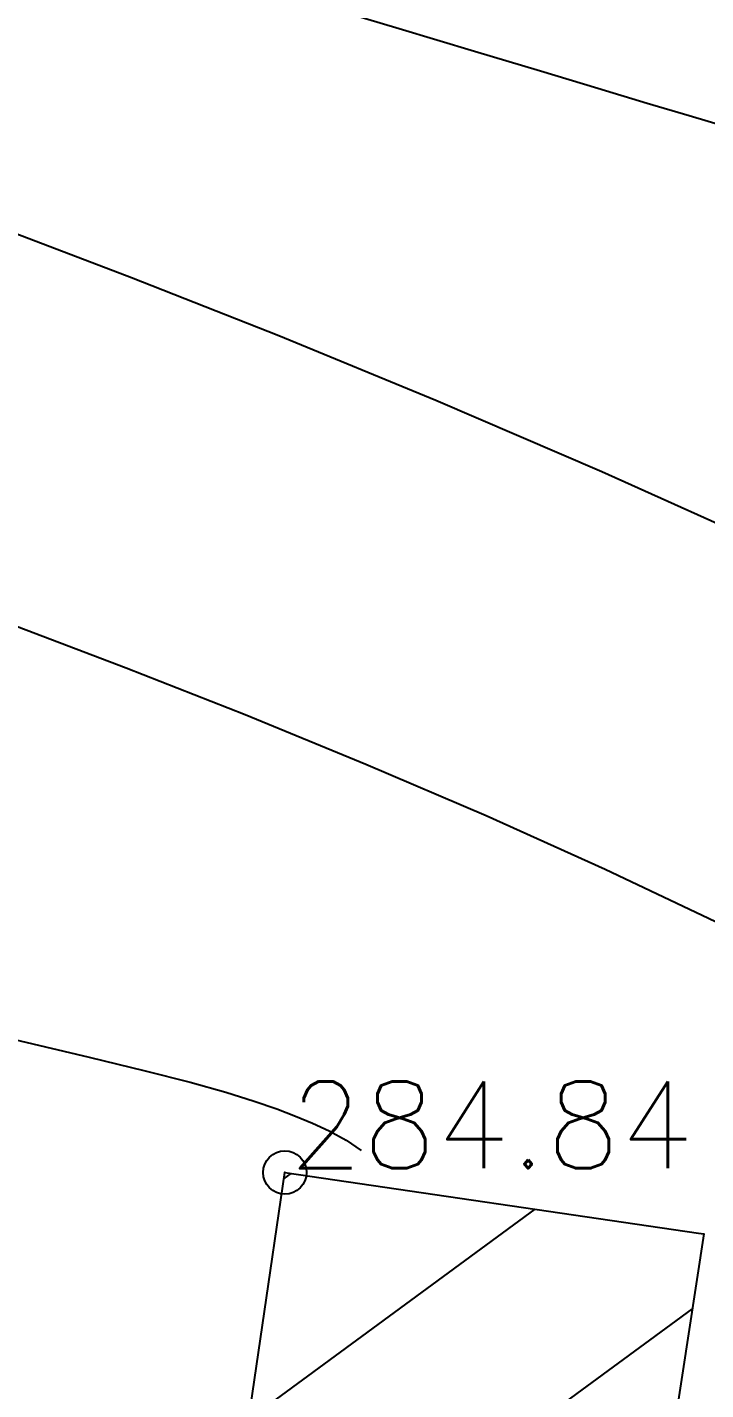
# Model space of a CAD drawing. Header units: millimetres. Extents: x 524954 to 526204, y 9523489 to 9524010.
# Drawn here: x 525805.06 to 525812.89, y 9523770.64 to 9523786.36 of the extents above; entities that cross this region are included whole.
import ezdxf

# ---------------------------------------------------------------- set-up
doc = ezdxf.new("R2010")
doc.units = ezdxf.units.MM
doc.header["$PDMODE"] = 32
doc.header["$PDSIZE"] = 0.5
for name, color, linetype in [('Bati', 6, 'Continuous'), ('Bati_H', 1, 'Continuous'), ('CN_01_00', 3, 'Continuous'), ('CN_02_00', 4, 'Continuous'), ('CN_05_00', 6, 'Continuous'), ('TopoAlt', 3, 'Continuous'), ('TOPOJIS', 7, 'Continuous')]:
    doc.layers.add(name, color=color, linetype=linetype)
doc.styles.add('Simplex 1.0', font='Simplex.shx', dxfattribs={"width": 0.99, "height": 1})

# ---------------------------------------------------------------- blocks, each defined once
blk = doc.blocks.new('TCPOINT M')
at = {"color": 0}
blk.add_point((0, 0), dxfattribs=at)
at = {"layer": 'TopoAlt', "style": 'Simplex 1.0', "width": 0.99}
blk.add_attdef('ALT', (0.15, 0.15), '', height=1, dxfattribs=at)

msp = doc.modelspace()

# ---------------------------------------------------------------- hatches: boundary and pattern name
at = {"layer": 'Bati_H'}
h = msp.add_hatch(dxfattribs=at)
h.set_pattern_fill('_U', color=256, scale=2, angle=216.2772, style=0, pattern_type=0)
h.set_pattern_definition([(216.277223463, (0, 0), (1.18338550987, -1.61232711788), [])])
h.paths.add_polyline_path([(525811.511, 9523763.605), (525806.741, 9523764.336), (525808.028, 9523773.145), (525812.803, 9523772.447), (525812.866, 9523772.438)])

# ---------------------------------------------------------------- linework, layer by layer
at = {"layer": 'Bati', "flags": 128}
msp.add_lwpolyline([(525811.511, 9523763.605), (525806.741, 9523764.336), (525808.028, 9523773.145), (525812.803, 9523772.447), (525812.866, 9523772.438)], close=True, dxfattribs=at)
at = {"layer": 'CN_01_00', "elevation": 287, "flags": 128}
msp.add_lwpolyline([(525793.967, 9523787.916), (525794.074, 9523787.836), (525794.245, 9523787.73), (525794.477, 9523787.611), (525794.781, 9523787.477), (525795.165, 9523787.329), (525795.637, 9523787.162), (525796.202, 9523786.972), (525796.866, 9523786.754), (525797.633, 9523786.505), (525798.509, 9523786.218), (525799.499, 9523785.891), (525800.608, 9523785.517), (525801.841, 9523785.094), (525803.196, 9523784.615), (525804.669, 9523784.077), (525806.258, 9523783.475), (525807.96, 9523782.804), (525809.771, 9523782.059), (525811.688, 9523781.236), (525813.708, 9523780.329)], dxfattribs=at)
at = {"layer": 'CN_02_00', "flags": 128}
for points, elevation in [([(525808.367, 9523786.641), (525809.349, 9523786.347), (525810.218, 9523786.087), (525810.981, 9523785.857), (525811.643, 9523785.658), (525812.212, 9523785.486), (525812.694, 9523785.342), (525813.096, 9523785.223)], 288), ([(525793.937, 9523783.036), (525794.088, 9523782.95), (525794.338, 9523782.829), (525794.646, 9523782.704), (525795.026, 9523782.576), (525795.483, 9523782.44), (525796.021, 9523782.29), (525796.643, 9523782.12), (525797.352, 9523781.925), (525798.152, 9523781.699), (525799.046, 9523781.437), (525800.037, 9523781.133), (525801.125, 9523780.783), (525802.3, 9523780.389), (525803.546, 9523779.953), (525804.85, 9523779.479), (525806.197, 9523778.97), (525807.572, 9523778.429), (525808.962, 9523777.859), (525810.351, 9523777.264), (525811.726, 9523776.646), (525813.073, 9523776.009)], 286)]:
    msp.add_lwpolyline(points, dxfattribs=dict(at, elevation=elevation))
at = {"layer": 'CN_05_00', "elevation": 285, "flags": 128}
msp.add_lwpolyline([(525794.957, 9523776.862), (525795.235, 9523776.8), (525795.751, 9523776.686), (525796.435, 9523776.537), (525797.301, 9523776.35), (525798.315, 9523776.13), (525799.432, 9523775.889), (525800.607, 9523775.634), (525801.794, 9523775.374), (525802.948, 9523775.12), (525804.023, 9523774.881), (525804.975, 9523774.664), (525805.769, 9523774.478), (525806.415, 9523774.32), (525806.934, 9523774.186), (525807.346, 9523774.071), (525807.673, 9523773.97), (525807.935, 9523773.88), (525808.153, 9523773.796), (525808.349, 9523773.713), (525808.54, 9523773.625), (525808.735, 9523773.519), (525808.911, 9523773.4)], dxfattribs=at)

# ---------------------------------------------------------------- block references
at = {"layer": 'TOPOJIS'}
ref = msp.add_blockref('TCPOINT M', (525808.028, 9523773.145, 284.84), dxfattribs=at)
ref.add_attrib('ALT', '284.84', (525808.078, 9523773.195, 284.84), dxfattribs={"layer": 'TopoAlt', "height": 1, "style": 'Simplex 1.0', "width": 0.99})

doc.saveas('drawing.dxf')
